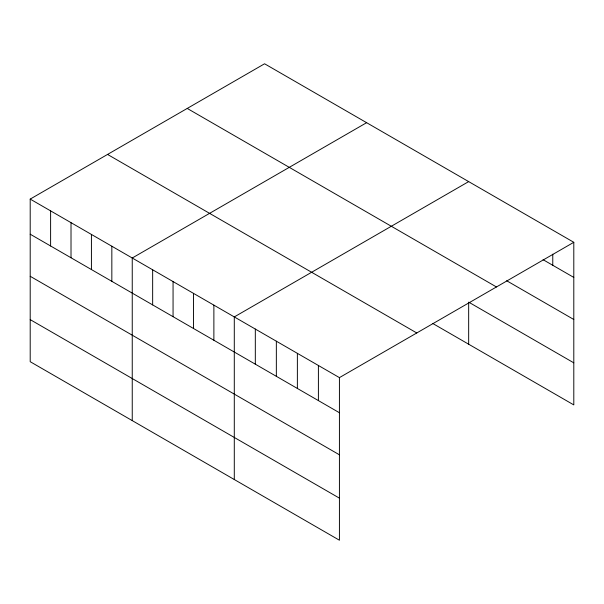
<?xml version="1.0" encoding="UTF-8"?>
<svg xmlns="http://www.w3.org/2000/svg" width="604" height="604" viewBox="0 0 604 604"><rect width="100%" height="100%" fill="white"/><g stroke="black" fill="none" stroke-linecap="round" stroke-linejoin="round"><path stroke-width="0.91" d="M30.2 199.094L339.425 377.621L339.425 540.225L30.2 361.698L30.2 199.094L264.575 63.775L573.8 242.302L573.8 404.906L432.743 323.472M366.62 122.688L132.246 258.006L132.246 420.611M468.666 181.608L234.292 316.919L234.292 479.523M339.425 377.621L573.8 242.302M543.064 259.675L573.8 277.417M506.673 280.739L573.8 319.493M187.232 108.433L496.458 286.96M573.8 362.838L468.666 302.136L468.666 344.212M107.542 154.435L416.768 332.97M30.2 234.201L339.425 412.736M30.2 276.277L339.425 454.804M30.2 319.622L339.425 498.149M552.773 254.193L552.773 265.277M318.399 365.48L318.399 400.595M297.372 353.34L297.372 388.455M276.345 341.2L276.345 376.315M255.318 329.059L255.318 364.174M213.876 305.141L213.876 340.248M193.469 293.355L193.469 328.47M173.061 281.57L173.061 316.685M152.653 269.792L152.653 304.899M111.838 246.221L111.838 281.336M91.423 234.443L91.423 269.55M71.015 222.657L71.015 257.772M50.608 210.871L50.608 245.987"/></g></svg>
